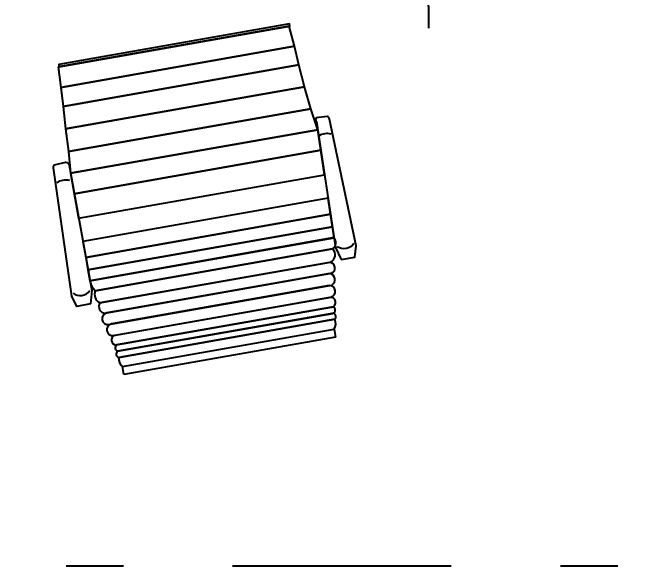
# Model space of a CAD drawing. Header units: millimetres. Extents: x 1999 to 2304, y 1614 to 1800.
# Drawn here: x 2262.386 to 2263.504, y 1631.453 to 1632.417 of the extents above; entities that cross this region are included whole.
import ezdxf

# ---------------------------------------------------------------- set-up
doc = ezdxf.new("R2010")
doc.units = ezdxf.units.MM
doc.header["$LTSCALE"] = 0.03
doc.header["$PDMODE"] = 34
doc.linetypes.add('DASHDOT', pattern=[25.4, 12.7, -6.35, 0, -6.35])
doc.linetypes.add('HIDDEN', pattern=[9.525, 6.35, -3.175])
doc.layers.add('COTA Especificações', color=250, linetype='Continuous')
doc.layers.add('Layout', color=6, linetype='Continuous')
doc.styles.get("Standard").update_dxf_attribs({"font": 'arial.ttf'})
doc.dimstyles.new('TICK01', dxfattribs={"dimscale": 0, "dimtxt": 2, "dimasz": 1.5, "dimexe": 0.18, "dimexo": 0.06, "dimgap": 0.09, "dimtad": 1, "dimzin": 4, "dimdsep": 46, "dimtxsty": 'Standard', "dimblk": 'TICK1', "dimcen": 0.09, "dimclrd": 256, "dimclre": 256, "dimclrt": 4, "dimaunit": 1, "dimadec": 0, "dimazin": 0, "dimtfac": 1, "dimtix": 1, "dimtmove": 2, "dimatfit": 3, "dimldrblk": 'TICK1', "dimfxl": 1, "dimtolj": 1, "dimtzin": 12, "dimarcsym": 0})

# ---------------------------------------------------------------- blocks, each defined once
blk = doc.blocks.new('chair')
at = {"layer": 'Layout', "color": 5}
for p, q in [((-0.2341, -0.0176), (-0.2341, 0)), ((-0.2341, 0), (0.2341, 0)), ((0.2341, 0), (0.2341, -0.0176)), ((0.2341, -0.0176), (-0.2341, -0.0176))]:
    blk.add_line(p, q, dxfattribs=at)
at = {"layer": 'Layout', "color": 251}
for p, q in [((0.2341, -0.0176), (-0.2341, -0.0176)), ((0.2341, -0.0176), (-0.2341, -0.0176)), ((-0.2398, -0.0385), (0.2388, -0.0385)), ((0.2388, -0.0385), (-0.2398, -0.0385)), ((-0.2398, -0.0385), (0.2388, -0.0385)), ((-0.2398, -0.0521), (0.2388, -0.0521)), ((0.2388, -0.0521), (-0.2373, -0.0521)), ((0.2388, -0.0661), (-0.2373, -0.0661)), ((-0.2373, -0.0661), (0.2388, -0.0661)), ((0.2414, -0.0874), (-0.2399, -0.0874)), ((-0.2373, -0.0874), (0.2388, -0.0874)), ((0.2474, -0.113), (-0.2459, -0.113)), ((-0.2399, -0.113), (0.2414, -0.113)), ((0.2513, -0.1386), (-0.2499, -0.1386)), ((-0.2459, -0.1386), (0.2474, -0.1386)), ((0.259, -0.1627), (-0.252, -0.1627)), ((-0.2499, -0.1627), (0.259, -0.1627)), ((0.264, -0.1907), (-0.2615, -0.1907)), ((-0.2615, -0.1907), (0.264, -0.1907)), ((0.2716, -0.2139), (-0.2688, -0.2139)), ((-0.2688, -0.2141), (0.2716, -0.2139)), ((0.2717, -0.2381), (-0.2694, -0.2381)), ((-0.2694, -0.2381), (0.2717, -0.2381)), ((0.2718, -0.2655), (-0.2701, -0.2655)), ((-0.2701, -0.2655), (0.2718, -0.2655)), ((-0.271, -0.3012), (0.2719, -0.3012)), ((0.2721, -0.3525), (-0.2723, -0.3525)), ((0.2723, -0.4068), (-0.2737, -0.4068)), ((-0.2737, -0.4068), (0.2723, -0.4068)), ((0.2725, -0.4524), (-0.2749, -0.4518)), ((-0.2749, -0.4518), (0.2725, -0.4524)), ((-0.2678, -0.4994), (0.2685, -0.4994)), ((0.2685, -0.4994), (-0.2678, -0.4994)), ((-0.2628, -0.5491), (0.2667, -0.5491)), ((0.2667, -0.5491), (-0.2628, -0.5491)), ((-0.2583, -0.598), (0.2627, -0.598)), ((0.2627, -0.598), (-0.2583, -0.598)), ((-0.2561, -0.6398), (0.2605, -0.6398)), ((0.2605, -0.6398), (-0.2561, -0.6398)), ((-0.2523, -0.6849), (0.2585, -0.6849))]:
    blk.add_line(p, q, dxfattribs=at)
at = {"layer": 'Layout'}
for p, q in [((-0.2688, -0.2139), (-0.2694, -0.2381)), ((0.2717, -0.2381), (0.2716, -0.2139)), ((-0.2694, -0.2381), (-0.2701, -0.2655)), ((0.2718, -0.2655), (0.2717, -0.2381)), ((-0.2701, -0.2655), (-0.271, -0.3012)), ((0.2719, -0.3012), (0.2718, -0.2655)), ((-0.2723, -0.3525), (-0.2737, -0.4068)), ((0.2723, -0.4068), (0.2721, -0.3525)), ((-0.2737, -0.4068), (-0.2749, -0.4518)), ((0.2725, -0.4524), (0.2723, -0.4068)), ((-0.2749, -0.4518), (-0.2678, -0.4994)), ((0.2685, -0.4994), (0.2725, -0.4524)), ((-0.2678, -0.4994), (-0.2628, -0.5491)), ((0.2667, -0.5491), (0.2685, -0.4994)), ((-0.2628, -0.5491), (-0.2583, -0.598)), ((0.2627, -0.598), (0.2667, -0.5491)), ((-0.2583, -0.598), (-0.2561, -0.6398)), ((0.2605, -0.6398), (0.2627, -0.598)), ((-0.2561, -0.6398), (-0.2523, -0.6849)), ((0.2585, -0.6849), (0.2605, -0.6398))]:
    blk.add_line(p, q, dxfattribs=at)
at = {"layer": 'Layout', "color": 5}
for points in [[(-0.2755, -0.1643), (-0.3059, -0.1643), (-0.3132, -0.1881), (-0.304, -0.4704, 0.205362), (-0.3002, -0.4768), (-0.2757, -0.4782, 0.424927), (-0.2754, -0.4703), (-0.2682, -0.1924)], [(0.2788, -0.164), (0.3092, -0.164), (0.3165, -0.1878), (0.3073, -0.4701, -0.205362), (0.3035, -0.4765), (0.279, -0.4779, -0.331039), (0.2726, -0.47), (0.2715, -0.1921)]]:
    blk.add_lwpolyline(points, format="xyb", close=True, dxfattribs=at)
for points in [[(-0.3092, -0.1942, -0.419252), (-0.2722, -0.1931, 0.402201)], [(0.3125, -0.1939, 0.419252), (0.2755, -0.1929, -0.402201)], [(-0.3018, -0.4375, 0.2105), (-0.2744, -0.4377, -0.207409)], [(0.3051, -0.4373, -0.2105), (0.2777, -0.4374, 0.207409)]]:
    blk.add_lwpolyline(points, format="xyb", dxfattribs=at)
at = {"layer": 'Layout'}
blk.add_lwpolyline([(0.2568, -0.6849), (-0.2539, -0.6849), (-0.2539, -0.69), (0.2568, -0.69)], close=True, dxfattribs=at)
at = {"layer": 'Layout', "color": 5}
for centre, radius, start, end in [((-0.2165, -0.0337), 0.0238, 137.6235, 191.6796), ((-0.2165, -0.0337), 0.0238, 137.6235, 191.6796), ((0.2189, -0.032), 0.0209, 341.9604, 43.4591), ((0.2189, -0.032), 0.0209, 341.9604, 43.4591), ((-0.2343, -0.0453), 0.00878, 129.2386, 230.7614), ((0.2357, -0.0453), 0.00745, 294.139, 65.861), ((-0.2373, -0.0591), 0.00696, 90, 270), ((0.2352, -0.0591), 0.00781, 296.9826, 63.0174), ((-0.2373, -0.0767), 0.0107, 90, 270), ((0.2369, -0.0767), 0.0108, 280.1541, 79.8459), ((-0.2382, -0.1002), 0.0129, 97.7987, 262.2013), ((0.2414, -0.1002), 0.0128, 270, 90), ((-0.2416, -0.1258), 0.0135, 108.746, 251.254), ((0.2474, -0.1258), 0.0128, 270, 90), ((-0.2472, -0.1506), 0.0124, 102.6717, 257.3283), ((0.2471, -0.1532), 0.0152, 321.1954, 74.0184), ((-0.2473, -0.1799), 0.0178, 105.1255, 217.329), ((0.2455, -0.1796), 0.0216, 329.1582, 51.2932), ((-0.2552, -0.2055), 0.0161, 113.1015, 212.385), ((0.2232, -0.2168), 0.0485, 3.4659, 32.6133)]:
    blk.add_arc(centre, radius, start, end, dxfattribs=at)
blk = doc.blocks.new('TICK1')
for p, q in [((0, 1), (0, -1)), ((0.5, 0.5), (-0.5, -0.5)), ((-1, 0), (1, 0))]:
    blk.add_line(p, q)
blk = doc.blocks.new('*D633')
at = {"layer": 'COTA Especificações', "lineweight": -2, "ltscale": 0.1, "transparency": 16777216}
for p, q in [((2263.1107, 1632.523), (2263.1107, 1632.5605)), ((2263.1107, 1632.4855), (2263.1107, 1632.4655)), ((2263.1107, 1632.428), (2263.1107, 1632.3905))]:
    blk.add_line(p, q, dxfattribs=at)
at = {"layer": 'COTA Especificações', "linetype": 'HIDDEN', "lineweight": -2, "ltscale": 0.1, "transparency": 16777216}
for p, q in [((2262.8809, 1632.4855), (2263.1152, 1632.4855)), ((2262.9009, 1632.4655), (2263.1152, 1632.4655))]:
    blk.add_line(p, q, dxfattribs=at)
at = {"layer": 'DEFPOINTS', "color": 0, "ltscale": 0.1, "transparency": 16777216}
for p in [(2262.8794, 1632.4855), (2262.8994, 1632.4655), (2263.1107, 1632.4655)]:
    blk.add_point(p, dxfattribs=at)
at = {"layer": 'COTA Especificações', "lineweight": -2, "ltscale": 0.1, "transparency": 16777216, "xscale": 0.03749999999999998, "yscale": 0.03749999999999998, "zscale": 0.03749999999999998}
for p, rotation in [((2263.1107, 1632.4855), 270), ((2263.1107, 1632.4655), 90)]:
    blk.add_blockref('TICK1', p, dxfattribs=dict(at, rotation=rotation))
at = {"layer": 'COTA Especificações', "color": 4, "ltscale": 0.1, "transparency": 16777216, "insert": (2263.0829, 1632.4755), "char_height": 0.05, "attachment_point": 5, "rotation": 90}
blk.add_mtext('\\A1;.02', dxfattribs=at)

msp = doc.modelspace()

# ---------------------------------------------------------------- linework, layer by layer
at = {"color": 5, "linetype": 'DASHDOT'}
msp.add_lwpolyline([(2260.9148, 1634.6159), (2268.3221, 1634.6159), (2268.3221, 1631.4525), (2260.9148, 1631.4525)], close=True, dxfattribs=at)

# ---------------------------------------------------------------- block references
at = {"layer": 'Layout', "xscale": 0.7999999999999997, "yscale": 0.7999999999999997, "zscale": 0.7999999999999997, "rotation": 189.9999999999143}
msp.add_blockref('chair', (2262.7639, 1631.8192), dxfattribs=at)

# ---------------------------------------------------------------- dimensions: what is measured, and where the dimension line sits
at = {"layer": 'COTA Especificações', "ltscale": 0.1}
dim = msp.add_linear_dim(base=(2263.1107, 1632.4655), p1=(2262.8794, 1632.4855), p2=(2262.8994, 1632.4655), angle=90, dimstyle='TICK01', override={"dimscale": 0.025}, dxfattribs=at)
dim.commit()
dim.dimension.update_dxf_attribs({"geometry": '*D633', "text_midpoint": (2263.0829, 1632.4755)})

doc.saveas('drawing.dxf')
